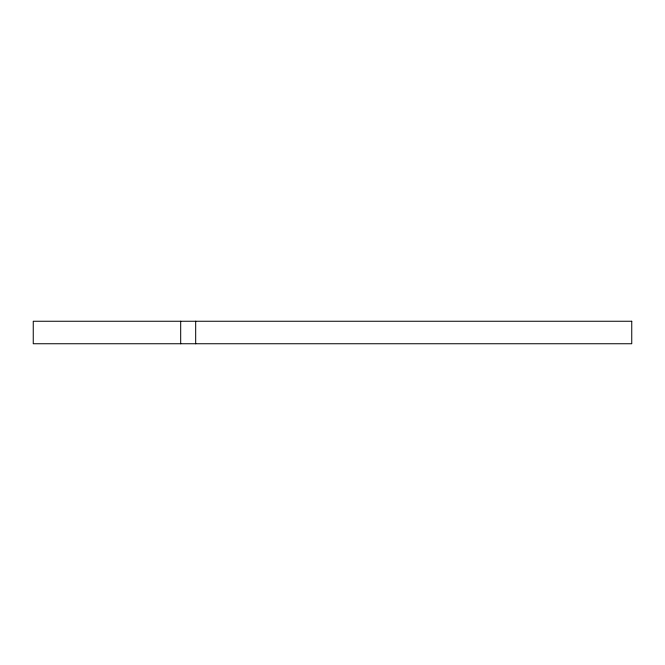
<?xml version="1.0" encoding="UTF-8"?>
<svg xmlns="http://www.w3.org/2000/svg" width="665" height="665" viewBox="0 0 665 665"><rect width="100%" height="100%" fill="white"/><g stroke="black" fill="none" stroke-linecap="round" stroke-linejoin="round"><path stroke-width="1" d="M195.685 321.253L195.685 343.747M180.689 321.253L180.689 343.747M631.75 321.253L33.25 321.253L33.25 343.747L631.75 343.747L631.75 321.253"/></g></svg>
